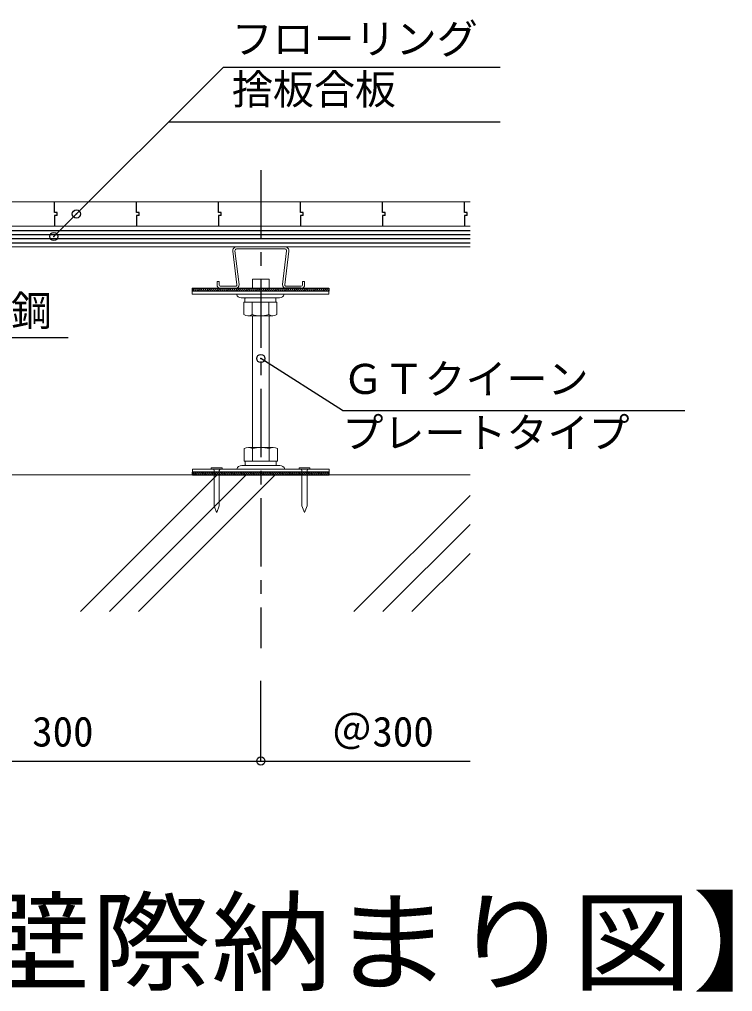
# Model space of a CAD drawing. Units: millimetres, scale not verified. Extents: x -2066 to 2059, y -1474 to 1400.
# Drawn here: x -777 to -255, y 74 to 785 of the extents above; entities that cross this region are included whole.
import ezdxf
from ezdxf.enums import TextEntityAlignment as Align

# ---------------------------------------------------------------- set-up
doc = ezdxf.new("R2010")
doc.units = ezdxf.units.MM
doc.header["$LTSCALE"] = 10
doc.header["$PDMODE"] = 32
doc.header["$PDSIZE"] = 6
doc.linetypes.add('CHAIN1', pattern=[8, 5, -1, 1, -1])
for name, color, linetype in [('0-0_中心線', 4, 'CHAIN1'), ('0-2_太線１', 3, 'Continuous'), ('0-4_細線', 4, 'Continuous'), ('0-5_寸法', 4, 'Continuous'), ('0-6_文字', 7, 'Continuous')]:
    doc.layers.add(name, color=color, linetype=linetype)
doc.layers.add('0-1_中線', color=7, linetype='Continuous', lineweight=18)
doc.styles.add('ＭＳ ゴシック', font='')
doc.styles.get('ＭＳ ゴシック').set_extended_font_data('MS Gothic')

msp = doc.modelspace()

# ---------------------------------------------------------------- linework, layer by layer
at = {"layer": '0-0_中心線'}
msp.add_line((-600.5, 674.75), (-600.5, 324.92), dxfattribs=at)
at = {"layer": '0-1_中線'}
for p, q in [((-1046.5, 651.76), (-447.38, 651.76)), ((-1046.5, 633.76), (-447.38, 633.76)), ((-1046.5, 618.76), (-447.38, 618.76)), ((-620.98, 615.63), (-618.03, 590.85)), ((-619.39, 615.81), (-616.44, 591.04)), ((-618.2, 618.76), (-582.79, 618.76)), ((-618.2, 617.16), (-600.5, 617.16)), ((-582.79, 617.16), (-600.5, 617.16)), ((-581.6, 615.81), (-584.55, 591.04)), ((-580.01, 615.63), (-582.96, 590.85)), ((-632.51, 593.36), (-630.91, 593.36)), ((-632.51, 590.76), (-632.51, 593.36)), ((-630.91, 593.36), (-630.91, 590.76)), ((-594.5, 595.17), (-606.5, 595.17)), ((-606.5, 588.36), (-606.5, 595.17)), ((-594.5, 588.36), (-594.5, 595.17)), ((-570.08, 593.36), (-570.08, 590.76)), ((-568.48, 593.36), (-570.08, 593.36)), ((-568.48, 593.36), (-568.48, 590.76)), ((-650.81, 586.36), (-550.81, 586.36)), ((-630.11, 589.96), (-618.83, 589.96)), ((-630.11, 588.36), (-618.83, 588.36)), ((-570.88, 589.96), (-582.17, 589.96)), ((-582.17, 588.36), (-570.88, 588.36)), ((-550.81, 586.36), (-550.81, 584.06)), ((-614.81, 581.36), (-600.81, 581.36)), ((-612.93, 578.16), (-612.93, 569.09)), ((-588.68, 578.16), (-612.93, 578.16)), ((-612.16, 580.86), (-612.16, 578.66)), ((-611.66, 581.36), (-589.96, 581.36)), ((-611.66, 578.16), (-589.96, 578.16)), ((-590.81, 578.16), (-610.81, 578.16)), ((-606.87, 569.09), (-606.87, 578.16)), ((-586.81, 581.36), (-600.81, 581.36)), ((-594.75, 569.09), (-594.75, 578.16)), ((-589.46, 580.86), (-589.46, 578.66)), ((-588.68, 569.09), (-588.68, 578.16)), ((-591.72, 568.16), (-609.9, 568.16)), ((-606.5, 568.16), (-606.5, 471.96)), ((-594.5, 568.16), (-594.5, 471.96)), ((-612.62, 471.02), (-612.62, 461.96)), ((-609.59, 471.96), (-591.4, 471.96)), ((-606.56, 471.02), (-606.56, 461.96)), ((-594.43, 471.02), (-594.43, 461.96)), ((-588.37, 461.96), (-588.37, 471.02)), ((-650.5, 456.06), (-650.5, 453.76)), ((-550.5, 456.06), (-650.5, 456.06)), ((-650.5, 456.06), (-650.5, 453.76)), ((-550.5, 456.06), (-650.5, 456.06)), ((-636.71, 457.06), (-636.71, 456.06)), ((-614.5, 458.76), (-600.5, 458.76)), ((-614.5, 458.76), (-600.5, 458.76)), ((-612.62, 461.96), (-588.37, 461.96)), ((-611.85, 459.26), (-611.85, 461.46)), ((-589.65, 461.96), (-611.35, 461.96)), ((-589.65, 458.76), (-611.35, 458.76)), ((-610.5, 461.96), (-590.5, 461.96)), ((-586.5, 458.76), (-600.5, 458.76)), ((-586.5, 458.76), (-600.5, 458.76)), ((-589.15, 459.26), (-589.15, 461.46)), ((-572.57, 457.06), (-572.57, 456.06)), ((-550.5, 453.76), (-550.5, 456.06)), ((-550.5, 453.76), (-550.5, 456.06)), ((-1051.5, 451.76), (-447.38, 451.76)), ((-632.41, 451.76), (-732.41, 351.76)), ((-611.19, 451.76), (-711.19, 351.76)), ((-589.98, 451.76), (-689.98, 351.76)), ((-650.5, 453.76), (-550.5, 453.76)), ((-650.5, 453.76), (-550.5, 453.76)), ((-634.56, 455.06), (-634.56, 429.06)), ((-630.86, 455.06), (-630.86, 429.06)), ((-570.42, 455.06), (-570.42, 429.06)), ((-566.72, 455.06), (-566.72, 429.06)), ((-447.38, 436.78), (-532.41, 351.76)), ((-632.8, 424.31), (-634.56, 429.06)), ((-632.61, 424.31), (-630.86, 429.06)), ((-568.66, 424.31), (-570.42, 429.06)), ((-568.47, 424.31), (-566.72, 429.06)), ((-447.38, 415.57), (-511.19, 351.76)), ((-447.38, 394.36), (-489.98, 351.76))]:
    msp.add_line(p, q, dxfattribs=at)
for points in [[(-550.81, 584.06), (-650.81, 584.06), (-650.81, 586.36)], [(-636.71, 457.06), (-628.71, 457.06), (-628.71, 456.06), (-632.71, 456.06), (-636.71, 456.06)], [(-572.57, 457.06), (-564.57, 457.06), (-564.57, 456.06), (-568.57, 456.06), (-572.57, 456.06)]]:
    msp.add_lwpolyline(points, dxfattribs=at)
for centre, radius, start, end in [((-618.2, 615.96), 2.8, 90, 185.86746), ((-618.2, 615.96), 1.2, 90, 185.86746), ((-582.79, 615.96), 2.8, 354.13252, 90), ((-582.79, 615.96), 1.2, 354.13252, 90), ((-630.11, 590.76), 2.4, 180, 270), ((-630.11, 590.76), 0.8, 180, 270), ((-618.83, 590.76), 2.4, 270, 6.78503), ((-618.83, 590.76), 0.8, 270, 6.78503), ((-582.17, 590.76), 2.4, 173.21495, 270), ((-582.17, 590.76), 0.8, 173.21495, 270), ((-570.88, 590.76), 2.4, 270, 0), ((-570.88, 590.76), 0.8, 270, 0), ((-614.81, 584.98), 3.62, 194.70476, 270), ((-586.81, 584.98), 3.62, 270, 345.29523), ((-611.66, 580.86), 0.5, 90, 180), ((-611.66, 578.66), 0.5, 180, 270), ((-589.96, 580.86), 0.5, 0, 90), ((-589.96, 578.66), 0.5, 270, 0), ((-609.9, 573.52), 5.37, 235.61575, 304.38425), ((-600.81, 588.22), 20.06, 252.41205, 287.58795), ((-591.72, 573.52), 5.37, 235.61575, 304.38425), ((-609.59, 466.59), 5.37, 55.61575, 124.38425), ((-600.5, 451.89), 20.06, 72.41205, 107.58795), ((-591.4, 466.59), 5.37, 55.61575, 124.38425), ((-635.56, 455.06), 1, 0, 90), ((-629.86, 455.06), 1, 90, 180), ((-614.5, 455.14), 3.62, 90, 165.29524), ((-614.5, 455.14), 3.62, 90, 165.29524), ((-611.35, 461.46), 0.5, 90, 180), ((-611.35, 459.26), 0.5, 180, 270), ((-589.65, 461.46), 0.5, 0, 90), ((-589.65, 459.26), 0.5, 270, 0), ((-586.5, 455.14), 3.62, 14.70477, 90), ((-586.5, 455.14), 3.62, 14.70477, 90), ((-571.42, 455.06), 1, 0, 90), ((-565.72, 455.06), 1, 90, 180)]:
    msp.add_arc(centre, radius, start, end, dxfattribs=at)
at = {"layer": '0-2_太線１'}
for p, q in [((-1046.5, 630.76), (-447.38, 630.76)), ((-1046.5, 627.76), (-447.38, 627.76)), ((-1046.5, 624.76), (-447.38, 624.76)), ((-1046.5, 621.76), (-447.38, 621.76)), ((-650.81, 588.36), (-650.81, 586.36)), ((-649.87, 588.36), (-650.81, 587.42)), ((-648.46, 588.36), (-650.46, 586.36)), ((-647.04, 588.36), (-649.04, 586.36)), ((-645.63, 588.36), (-647.63, 586.36)), ((-644.21, 588.36), (-646.21, 586.36)), ((-642.8, 588.36), (-644.8, 586.36)), ((-641.39, 588.36), (-643.39, 586.36)), ((-639.97, 588.36), (-641.97, 586.36)), ((-638.56, 588.36), (-640.56, 586.36)), ((-637.14, 588.36), (-639.14, 586.36)), ((-635.73, 588.36), (-637.73, 586.36)), ((-634.31, 588.36), (-636.31, 586.36)), ((-632.9, 588.36), (-634.9, 586.36)), ((-631.49, 588.36), (-633.49, 586.36)), ((-630.07, 588.36), (-632.07, 586.36)), ((-628.66, 588.36), (-630.66, 586.36)), ((-630.43, 588.36), (-619.14, 588.36)), ((-630.43, 588.36), (-619.14, 588.36)), ((-627.24, 588.36), (-629.24, 586.36)), ((-625.83, 588.36), (-627.83, 586.36)), ((-624.41, 588.36), (-626.41, 586.36)), ((-623, 588.36), (-625, 586.36)), ((-621.59, 588.36), (-623.59, 586.36)), ((-620.17, 588.36), (-622.17, 586.36)), ((-618.76, 588.36), (-620.76, 586.36)), ((-617.34, 588.36), (-619.34, 586.36)), ((-615.93, 588.36), (-617.93, 586.36)), ((-614.52, 588.36), (-616.52, 586.36)), ((-613.1, 588.36), (-615.1, 586.36)), ((-611.69, 588.36), (-613.69, 586.36)), ((-610.27, 588.36), (-612.27, 586.36)), ((-608.86, 588.36), (-610.86, 586.36)), ((-607.44, 588.36), (-609.44, 586.36)), ((-606.03, 588.36), (-608.03, 586.36)), ((-604.62, 588.36), (-606.62, 586.36)), ((-603.2, 588.36), (-605.2, 586.36)), ((-601.79, 588.36), (-603.79, 586.36)), ((-600.37, 588.36), (-602.37, 586.36)), ((-598.96, 588.36), (-600.96, 586.36)), ((-597.54, 588.36), (-599.54, 586.36)), ((-596.13, 588.36), (-598.13, 586.36)), ((-594.72, 588.36), (-596.72, 586.36)), ((-593.3, 588.36), (-595.3, 586.36)), ((-591.89, 588.36), (-593.89, 586.36)), ((-590.47, 588.36), (-592.47, 586.36)), ((-589.06, 588.36), (-591.06, 586.36)), ((-587.65, 588.36), (-589.65, 586.36)), ((-586.23, 588.36), (-588.23, 586.36)), ((-584.82, 588.36), (-586.82, 586.36)), ((-583.4, 588.36), (-585.4, 586.36)), ((-581.99, 588.36), (-583.99, 586.36)), ((-580.57, 588.36), (-582.57, 586.36)), ((-571.19, 588.36), (-582.48, 588.36)), ((-579.16, 588.36), (-581.16, 586.36)), ((-577.75, 588.36), (-579.75, 586.36)), ((-576.33, 588.36), (-578.33, 586.36)), ((-574.92, 588.36), (-576.92, 586.36)), ((-573.5, 588.36), (-575.5, 586.36)), ((-572.09, 588.36), (-574.09, 586.36)), ((-570.67, 588.36), (-572.67, 586.36)), ((-569.26, 588.36), (-571.26, 586.36)), ((-567.85, 588.36), (-569.85, 586.36)), ((-566.43, 588.36), (-568.43, 586.36)), ((-565.02, 588.36), (-567.02, 586.36)), ((-563.6, 588.36), (-565.6, 586.36)), ((-562.19, 588.36), (-564.19, 586.36)), ((-560.77, 588.36), (-562.77, 586.36)), ((-559.36, 588.36), (-561.36, 586.36)), ((-557.95, 588.36), (-559.95, 586.36)), ((-556.53, 588.36), (-558.53, 586.36)), ((-555.12, 588.36), (-557.12, 586.36)), ((-553.7, 588.36), (-555.7, 586.36)), ((-552.29, 588.36), (-554.29, 586.36)), ((-550.88, 588.36), (-552.88, 586.36)), ((-550.81, 587.01), (-551.46, 586.36)), ((-650.5, 451.76), (-650.5, 453.76)), ((-650.5, 451.76), (-650.5, 453.76)), ((-550.5, 453.76), (-650.5, 453.76)), ((-649.56, 451.76), (-650.5, 452.7)), ((-649.56, 451.76), (-650.5, 452.7)), ((-650.5, 451.76), (-550.5, 451.76)), ((-650.5, 451.76), (-550.5, 451.76)), ((-648.14, 451.76), (-650.14, 453.76)), ((-648.14, 451.76), (-650.14, 453.76)), ((-646.73, 451.76), (-648.73, 453.76)), ((-646.73, 451.76), (-648.73, 453.76)), ((-645.31, 451.76), (-647.31, 453.76)), ((-645.31, 451.76), (-647.31, 453.76)), ((-643.9, 451.76), (-645.9, 453.76)), ((-643.9, 451.76), (-645.9, 453.76)), ((-642.49, 451.76), (-644.49, 453.76)), ((-642.49, 451.76), (-644.49, 453.76)), ((-641.07, 451.76), (-643.07, 453.76)), ((-641.07, 451.76), (-643.07, 453.76)), ((-639.66, 451.76), (-641.66, 453.76)), ((-639.66, 451.76), (-641.66, 453.76)), ((-638.24, 451.76), (-640.24, 453.76)), ((-638.24, 451.76), (-640.24, 453.76)), ((-636.83, 451.76), (-638.83, 453.76)), ((-636.83, 451.76), (-638.83, 453.76)), ((-635.41, 451.76), (-637.41, 453.76)), ((-635.41, 451.76), (-637.41, 453.76)), ((-634, 451.76), (-636, 453.76)), ((-634, 451.76), (-636, 453.76)), ((-632.59, 451.76), (-634.59, 453.76)), ((-632.59, 451.76), (-634.59, 453.76)), ((-631.17, 451.76), (-633.17, 453.76)), ((-631.17, 451.76), (-633.17, 453.76)), ((-629.76, 451.76), (-631.76, 453.76)), ((-629.76, 451.76), (-631.76, 453.76)), ((-628.34, 451.76), (-630.34, 453.76)), ((-628.34, 451.76), (-630.34, 453.76)), ((-630.11, 451.76), (-618.83, 451.76)), ((-630.11, 451.76), (-618.83, 451.76)), ((-630.11, 451.76), (-618.83, 451.76)), ((-630.11, 451.76), (-618.83, 451.76)), ((-626.93, 451.76), (-628.93, 453.76)), ((-626.93, 451.76), (-628.93, 453.76)), ((-625.52, 451.76), (-627.52, 453.76)), ((-625.52, 451.76), (-627.52, 453.76)), ((-624.1, 451.76), (-626.1, 453.76)), ((-624.1, 451.76), (-626.1, 453.76)), ((-622.69, 451.76), (-624.69, 453.76)), ((-622.69, 451.76), (-624.69, 453.76)), ((-621.27, 451.76), (-623.27, 453.76)), ((-621.27, 451.76), (-623.27, 453.76)), ((-619.86, 451.76), (-621.86, 453.76)), ((-619.86, 451.76), (-621.86, 453.76)), ((-618.44, 451.76), (-620.44, 453.76)), ((-618.44, 451.76), (-620.44, 453.76)), ((-617.03, 451.76), (-619.03, 453.76)), ((-617.03, 451.76), (-619.03, 453.76)), ((-615.62, 451.76), (-617.62, 453.76)), ((-615.62, 451.76), (-617.62, 453.76)), ((-614.2, 451.76), (-616.2, 453.76)), ((-614.2, 451.76), (-616.2, 453.76)), ((-612.79, 451.76), (-614.79, 453.76)), ((-612.79, 451.76), (-614.79, 453.76)), ((-611.37, 451.76), (-613.37, 453.76)), ((-611.37, 451.76), (-613.37, 453.76)), ((-609.96, 451.76), (-611.96, 453.76)), ((-609.96, 451.76), (-611.96, 453.76)), ((-608.54, 451.76), (-610.54, 453.76)), ((-608.54, 451.76), (-610.54, 453.76)), ((-607.13, 451.76), (-609.13, 453.76)), ((-607.13, 451.76), (-609.13, 453.76)), ((-605.72, 451.76), (-607.72, 453.76)), ((-605.72, 451.76), (-607.72, 453.76)), ((-604.3, 451.76), (-606.3, 453.76)), ((-604.3, 451.76), (-606.3, 453.76)), ((-602.89, 451.76), (-604.89, 453.76)), ((-602.89, 451.76), (-604.89, 453.76)), ((-601.47, 451.76), (-603.47, 453.76)), ((-601.47, 451.76), (-603.47, 453.76)), ((-600.06, 451.76), (-602.06, 453.76)), ((-600.06, 451.76), (-602.06, 453.76)), ((-598.65, 451.76), (-600.65, 453.76)), ((-598.65, 451.76), (-600.65, 453.76)), ((-597.23, 451.76), (-599.23, 453.76)), ((-597.23, 451.76), (-599.23, 453.76)), ((-595.82, 451.76), (-597.82, 453.76)), ((-595.82, 451.76), (-597.82, 453.76)), ((-594.4, 451.76), (-596.4, 453.76)), ((-594.4, 451.76), (-596.4, 453.76)), ((-592.99, 451.76), (-594.99, 453.76)), ((-592.99, 451.76), (-594.99, 453.76)), ((-591.57, 451.76), (-593.57, 453.76)), ((-591.57, 451.76), (-593.57, 453.76)), ((-590.16, 451.76), (-592.16, 453.76)), ((-590.16, 451.76), (-592.16, 453.76)), ((-588.75, 451.76), (-590.75, 453.76)), ((-588.75, 451.76), (-590.75, 453.76)), ((-587.33, 451.76), (-589.33, 453.76)), ((-587.33, 451.76), (-589.33, 453.76)), ((-585.92, 451.76), (-587.92, 453.76)), ((-585.92, 451.76), (-587.92, 453.76)), ((-584.5, 451.76), (-586.5, 453.76)), ((-584.5, 451.76), (-586.5, 453.76)), ((-583.09, 451.76), (-585.09, 453.76)), ((-583.09, 451.76), (-585.09, 453.76)), ((-581.67, 451.76), (-583.67, 453.76)), ((-581.67, 451.76), (-583.67, 453.76)), ((-580.26, 451.76), (-582.26, 453.76)), ((-580.26, 451.76), (-582.26, 453.76)), ((-570.88, 451.76), (-582.17, 451.76)), ((-570.88, 451.76), (-582.17, 451.76)), ((-578.85, 451.76), (-580.85, 453.76)), ((-578.85, 451.76), (-580.85, 453.76)), ((-577.43, 451.76), (-579.43, 453.76)), ((-577.43, 451.76), (-579.43, 453.76)), ((-576.02, 451.76), (-578.02, 453.76)), ((-576.02, 451.76), (-578.02, 453.76)), ((-574.6, 451.76), (-576.6, 453.76)), ((-574.6, 451.76), (-576.6, 453.76)), ((-573.19, 451.76), (-575.19, 453.76)), ((-573.19, 451.76), (-575.19, 453.76)), ((-571.78, 451.76), (-573.78, 453.76)), ((-571.78, 451.76), (-573.78, 453.76)), ((-570.36, 451.76), (-572.36, 453.76)), ((-570.36, 451.76), (-572.36, 453.76)), ((-568.95, 451.76), (-570.95, 453.76)), ((-568.95, 451.76), (-570.95, 453.76)), ((-567.53, 451.76), (-569.53, 453.76)), ((-567.53, 451.76), (-569.53, 453.76)), ((-566.12, 451.76), (-568.12, 453.76)), ((-566.12, 451.76), (-568.12, 453.76)), ((-564.7, 451.76), (-566.7, 453.76)), ((-564.7, 451.76), (-566.7, 453.76)), ((-563.29, 451.76), (-565.29, 453.76)), ((-563.29, 451.76), (-565.29, 453.76)), ((-561.88, 451.76), (-563.88, 453.76)), ((-561.88, 451.76), (-563.88, 453.76)), ((-560.46, 451.76), (-562.46, 453.76)), ((-560.46, 451.76), (-562.46, 453.76)), ((-559.05, 451.76), (-561.05, 453.76)), ((-559.05, 451.76), (-561.05, 453.76)), ((-557.63, 451.76), (-559.63, 453.76)), ((-557.63, 451.76), (-559.63, 453.76)), ((-556.22, 451.76), (-558.22, 453.76)), ((-556.22, 451.76), (-558.22, 453.76)), ((-554.8, 451.76), (-556.8, 453.76)), ((-554.8, 451.76), (-556.8, 453.76)), ((-553.39, 451.76), (-555.39, 453.76)), ((-553.39, 451.76), (-555.39, 453.76)), ((-551.98, 451.76), (-553.98, 453.76)), ((-551.98, 451.76), (-553.98, 453.76)), ((-550.56, 451.76), (-552.56, 453.76)), ((-550.56, 451.76), (-552.56, 453.76)), ((-550.5, 453.1), (-551.15, 453.76)), ((-550.5, 453.1), (-551.15, 453.76)), ((-550.5, 451.76), (-550.5, 453.76)), ((-550.5, 451.76), (-550.5, 453.76))]:
    msp.add_line(p, q, dxfattribs=at)
for points in [[(-650.81, 588.36), (-550.81, 588.36), (-550.81, 586.36)], [(-571.19, 588.36), (-582.48, 588.36), (-571.19, 588.36)], [(-582.17, 451.76), (-570.88, 451.76), (-582.17, 451.76)], [(-582.17, 451.76), (-570.88, 451.76), (-582.17, 451.76)]]:
    msp.add_lwpolyline(points, dxfattribs=at)
at = {"layer": '0-4_細線'}
for points in [[(-749.5, 641.76), (-749.5, 643.76), (-751.5, 643.76), (-751.5, 651.76)], [(-689.5, 641.76), (-689.5, 643.76), (-691.5, 643.76), (-691.5, 651.76)], [(-629.5, 641.76), (-629.5, 643.76), (-631.5, 643.76), (-631.5, 651.76)], [(-569.5, 641.76), (-569.5, 643.76), (-571.5, 643.76), (-571.5, 651.76)], [(-509.5, 641.76), (-509.5, 643.76), (-511.5, 643.76), (-511.5, 651.76)], [(-449.5, 641.76), (-449.5, 643.76), (-451.5, 643.76), (-451.5, 651.76)], [(-749.5, 641.76), (-751.5, 641.76), (-751.5, 633.76)], [(-689.5, 641.76), (-691.5, 641.76), (-691.5, 633.76)], [(-629.5, 641.76), (-631.5, 641.76), (-631.5, 633.76)], [(-569.5, 641.76), (-571.5, 641.76), (-571.5, 633.76)], [(-509.5, 641.76), (-511.5, 641.76), (-511.5, 633.76)], [(-449.5, 641.76), (-451.5, 641.76), (-451.5, 633.76)]]:
    msp.add_lwpolyline(points, dxfattribs=at)
at = {"layer": '0-5_寸法'}
for q in [(-600.5, 301.14), (-447.38, 242.4)]:
    msp.add_line((-600.5, 242.4), q, dxfattribs=at)
msp.add_lwpolyline([(-1046.5, 242.4), (-900.5, 242.4), (-600.5, 242.4)], dxfattribs=at)
at = {"layer": '0-5_寸法', "color": 7}
msp.add_point((-600.5, 242.4), dxfattribs=at)
at = {"layer": '0-6_文字'}
for p, q in [((-627.85, 750.27), (-751.86, 626.26)), ((-627.85, 750.27), (-425.41, 750.27)), ((-667.85, 710.27), (-425.41, 710.27)), ((-865.52, 552.43), (-741.44, 552.35)), ((-540.77, 498.85), (-600.5, 537.02)), ((-540.77, 498.85), (-290.42, 498.85))]:
    msp.add_line(p, q, dxfattribs=at)
for p in [(-735.36, 642.76), (-751.86, 626.26), (-600.5, 537.02)]:
    msp.add_point(p, dxfattribs=at)

# ---------------------------------------------------------------- texts
at = {"layer": '0-5_寸法', "color": 7, "style": 'ＭＳ ゴシック'}
for s, p in [('＠300', (-548.86, 246.4)), ('300', (-767.72, 246.4))]:
    msp.add_text(s, height=21.99, dxfattribs=at).set_placement(p, align=Align.BOTTOM_LEFT)
at = {"layer": '0-6_文字', "style": 'ＭＳ ゴシック'}
for s, p in [('フローリング', (-621.81, 753.34)), ('捨板合板', (-621.61, 716.46)), ('根太鋼', (-843.24, 554.32)), ('ＧＴクイーン', (-540.77, 504.47)), ('プレートタイプ', (-540.77, 465.05))]:
    msp.add_text(s, height=21.99, dxfattribs=at).set_placement(p, align=Align.BOTTOM_LEFT)
at = {"layer": '0-6_文字', "style": 'ＭＳ ゴシック', "width": 1.1}
msp.add_text('【根太鋼方向壁際納まり図】', height=58.65, dxfattribs=at).set_placement((-1340.85, 62.98), align=Align.BOTTOM_LEFT)

doc.saveas('drawing.dxf')
